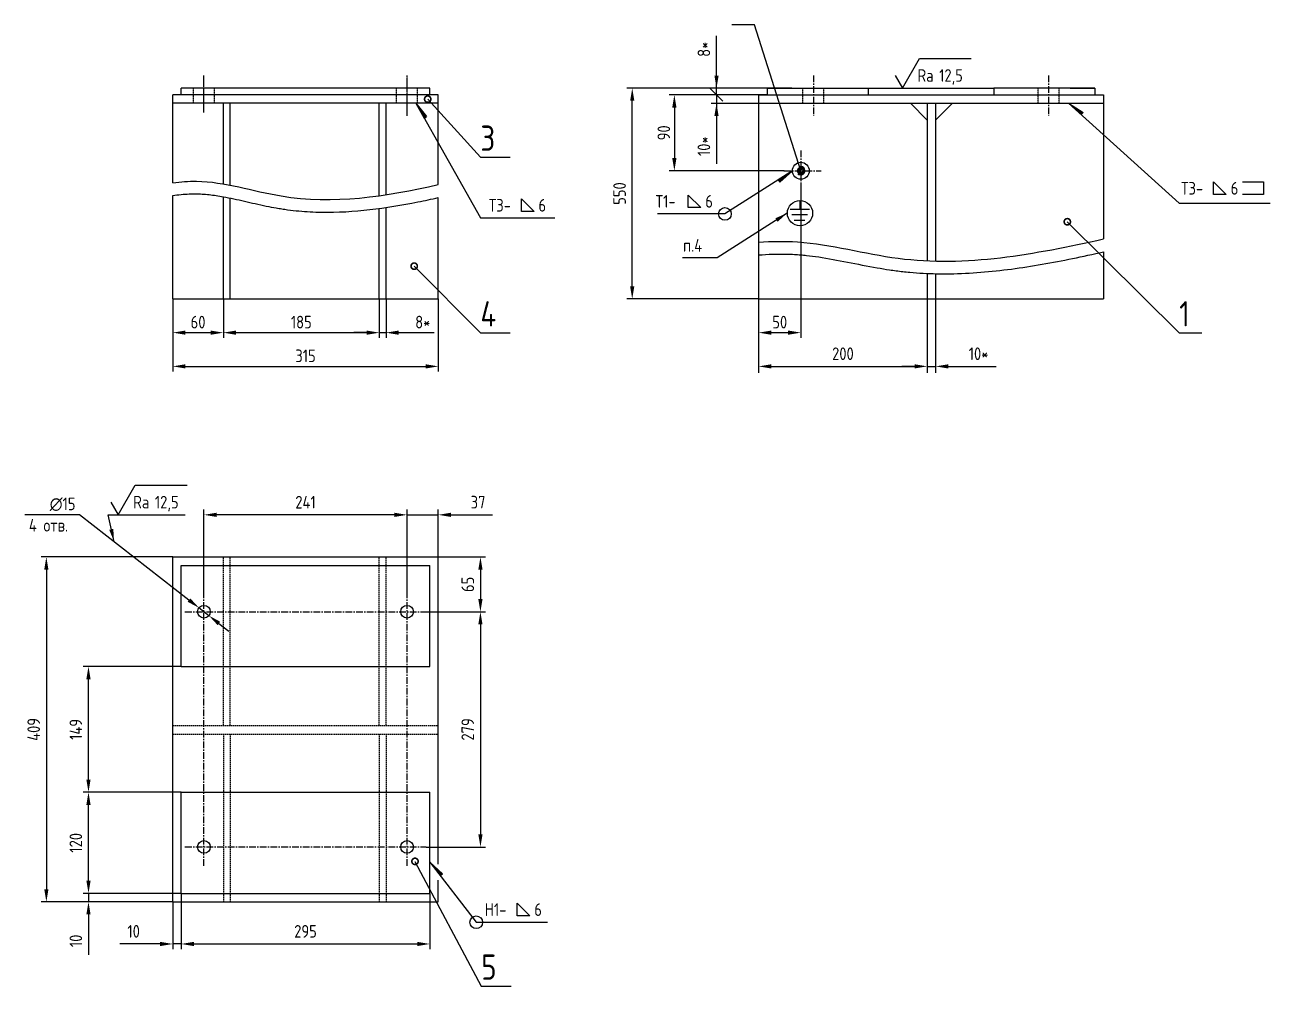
# Model space of a CAD drawing. Header units: millimetres. Extents: x -25976 to -4798, y -663 to 15440.
# Drawn here: x -25976 to -24498, y 9826 to 10966 of the extents above; entities that cross this region are included whole.
import ezdxf

# ---------------------------------------------------------------- set-up
doc = ezdxf.new("R2010")
doc.units = ezdxf.units.MM
doc.header["$LTSCALE"] = 0.25
doc.linetypes.add('CENTER', pattern=[50.8, 31.75, -6.35, 6.35, -6.35])
doc.linetypes.add('HIDDEN', pattern=[9.525, 6.35, -3.175])
for name, color, linetype in [('Bord', 1, 'Continuous'), ('Cen', 5, 'CENTER'), ('Con', 6, 'Continuous'), ('Cont', 6, 'Continuous'), ('Dim', 7, 'Continuous'), ('Hide', 2, 'HIDDEN'), ('Text', 3, 'Continuous')]:
    doc.layers.add(name, color=color, linetype=linetype)
doc.styles.add('Style1', font='romans.shx', dxfattribs={"width": 0.8})
doc.dimstyles.new('Dia_5', dxfattribs={"dimscale": 5, "dimtxt": 3, "dimasz": 3, "dimexe": 1.25, "dimexo": 0, "dimgap": 1, "dimtad": 1, "dimtoh": 1, "dimdec": 3, "dimtxsty": 'Style1', "dimcen": 2.5, "dimclrt": 3, "dimadec": 0, "dimazin": 0, "dimtfac": 1, "dimtdec": 3, "dimtmove": 0, "dimatfit": 2, "dimfxl": 1, "dimarcsym": 0})
doc.dimstyles.new('LIN 5', dxfattribs={"dimscale": 5, "dimtxt": 3, "dimasz": 3, "dimexe": 1.5, "dimexo": 0, "dimgap": 1.5, "dimtad": 1, "dimtoh": 1, "dimdec": 4, "dimrnd": 1, "dimdsep": 46, "dimtxsty": 'Style1', "dimcen": 0, "dimdle": 2, "dimclrd": 256, "dimclrt": 3, "dimadec": 0, "dimazin": 0, "dimtfac": 0.666667, "dimtdec": 4, "dimtmove": 0, "dimatfit": 2, "dimfxl": 1, "dimtvp": 0.833333, "dimtolj": 1, "dimtzin": 0, "dimarcsym": 0})
doc.dimstyles.new('Lin_5', dxfattribs={"dimscale": 5, "dimtxt": 3, "dimasz": 3, "dimexe": 1.25, "dimexo": 0, "dimgap": 1.5, "dimtad": 1, "dimdec": 1, "dimtxsty": 'Style1', "dimcen": 2.5, "dimclrt": 3, "dimadec": 0, "dimazin": 0, "dimtfac": 1, "dimtdec": 1, "dimtmove": 0, "dimatfit": 0, "dimfxl": 1, "dimarcsym": 0})
doc.dimstyles.new('Poz_5', dxfattribs={"dimscale": 5, "dimtxt": 6, "dimasz": 3, "dimexe": 1.25, "dimexo": 0, "dimgap": 1.5, "dimtad": 2, "dimtoh": 1, "dimtxsty": 'Style1', "dimblk": 'DOTSMALL', "dimcen": 2.5, "dimclrt": 6, "dimadec": 0, "dimazin": 0, "dimtfac": 1, "dimtmove": 0, "dimatfit": 3, "dimldrblk": 'DOTSMALL', "dimfxl": 1, "dimarcsym": 0})
doc.dimstyles.new('Svarka5', dxfattribs={"dimscale": 5, "dimtxt": 3, "dimasz": 4, "dimexe": 1.25, "dimexo": 0, "dimgap": 1.5, "dimtad": 1, "dimtoh": 1, "dimtxsty": 'Standard', "dimblk": 'Arrow', "dimcen": 2.5, "dimclrt": 3, "dimadec": 0, "dimazin": 0, "dimtfac": 1, "dimtmove": 0, "dimatfit": 3, "dimldrblk": 'Arrow', "dimfxl": 1, "dimarcsym": 0})
doc.dimstyles.new('Svarka_5', dxfattribs={"dimscale": 5, "dimtxt": 3, "dimasz": 4, "dimexe": 1.25, "dimexo": 0, "dimgap": 1, "dimtad": 1, "dimtoh": 1, "dimdec": 0, "dimtxsty": 'Style1', "dimblk": 'Arrow', "dimcen": 2.5, "dimclrt": 3, "dimadec": 0, "dimazin": 0, "dimtfac": 1, "dimtdec": 0, "dimtmove": 0, "dimatfit": 3, "dimldrblk": 'Arrow', "dimfxl": 1, "dimarcsym": 0})

# ---------------------------------------------------------------- blocks, each defined once
blk = doc.blocks.new('sherISO_01')
at = {"layer": 'Text'}
blk.add_line((4.04, 7), (16.36, 7), dxfattribs=at)
blk.add_lwpolyline([(-1.73, 3), (0, 0), (4.04, 7)], dxfattribs=at)
at = {"layer": 'Text', "style": 'Style1', "width": 0.8}
blk.add_text('Ra', height=3, dxfattribs=at).set_placement((3.58, 1.5))
blk.add_attdef('12,5', (8.73, 1.5), '', height=3, dxfattribs=at)
blk = doc.blocks.new('*D167')
at = {"layer": 'Dim', "color": 0, "linetype": 'ByBlock', "lineweight": -2, "transparency": 16777216}
for p, q in [((-25800.2, 10641.4), (-25800.2, 10595.2)), ((-25740.2, 10641.4), (-25740.2, 10595.2)), ((-25785.2, 10601.4), (-25755.2, 10601.4))]:
    blk.add_line(p, q, dxfattribs=at)
at = {"layer": 'Dim', "color": 0, "transparency": 16777216}
for points in [[(-25785.2, 10603.9), (-25785.2, 10598.9), (-25800.2, 10601.4)], [(-25755.2, 10603.9), (-25755.2, 10598.9), (-25740.2, 10601.4)]]:
    blk.add_solid(points, dxfattribs=at)
at = {"layer": 'Dim', "color": 3, "transparency": 16777216, "insert": (-25770.2, 10613.9), "char_height": 15, "attachment_point": 5, "style": 'Style1'}
blk.add_mtext('60', dxfattribs=at)
blk = doc.blocks.new('*D168')
at = {"layer": 'Dim', "color": 0, "linetype": 'ByBlock', "lineweight": -2, "transparency": 16777216}
for p, q in [((-25740.2, 10641.4), (-25740.2, 10595.2)), ((-25555.2, 10641.4), (-25555.2, 10595.2)), ((-25725.2, 10601.4), (-25570.2, 10601.4))]:
    blk.add_line(p, q, dxfattribs=at)
at = {"layer": 'Dim', "color": 0, "transparency": 16777216}
for points in [[(-25725.2, 10603.9), (-25725.2, 10598.9), (-25740.2, 10601.4)], [(-25570.2, 10603.9), (-25570.2, 10598.9), (-25555.2, 10601.4)]]:
    blk.add_solid(points, dxfattribs=at)
at = {"layer": 'Dim', "color": 3, "transparency": 16777216, "insert": (-25647.7, 10613.9), "char_height": 15, "attachment_point": 5, "style": 'Style1'}
blk.add_mtext('185', dxfattribs=at)
blk = doc.blocks.new('*D169')
at = {"layer": 'Dim', "color": 0, "linetype": 'ByBlock', "lineweight": -2, "transparency": 16777216}
for p, q in [((-25555.2, 10641.4), (-25555.2, 10595.2)), ((-25547.2, 10641.4), (-25547.2, 10595.2)), ((-25570.2, 10601.4), (-25585.2, 10601.4)), ((-25555.2, 10601.4), (-25547.2, 10601.4)), ((-25532.2, 10601.4), (-25490.1, 10601.4))]:
    blk.add_line(p, q, dxfattribs=at)
at = {"layer": 'Dim', "color": 0, "transparency": 16777216}
for points in [[(-25570.2, 10603.9), (-25570.2, 10598.9), (-25555.2, 10601.4)], [(-25532.2, 10603.9), (-25532.2, 10598.9), (-25547.2, 10601.4)]]:
    blk.add_solid(points, dxfattribs=at)
at = {"layer": 'Dim', "color": 3, "transparency": 16777216, "insert": (-25503.6, 10613.9), "char_height": 15, "attachment_point": 5, "style": 'Style1'}
blk.add_mtext('8*', dxfattribs=at)
blk = doc.blocks.new('*D170')
at = {"layer": 'Dim', "color": 0, "linetype": 'ByBlock', "lineweight": -2, "transparency": 16777216}
for p, q in [((-25800.2, 10641.4), (-25800.2, 10555.2)), ((-25485.2, 10641.4), (-25485.2, 10555.2)), ((-25785.2, 10561.4), (-25500.2, 10561.4))]:
    blk.add_line(p, q, dxfattribs=at)
at = {"layer": 'Dim', "color": 0, "transparency": 16777216}
for points in [[(-25785.2, 10563.9), (-25785.2, 10558.9), (-25800.2, 10561.4)], [(-25500.2, 10563.9), (-25500.2, 10558.9), (-25485.2, 10561.4)]]:
    blk.add_solid(points, dxfattribs=at)
at = {"layer": 'Dim', "color": 3, "transparency": 16777216, "insert": (-25642.7, 10573.9), "char_height": 15, "attachment_point": 5, "style": 'Style1'}
blk.add_mtext('315', dxfattribs=at)
blk = doc.blocks.new('_DotSmall')
at = {"color": 0, "linetype": 'ByBlock', "const_width": 0.5}
blk.add_lwpolyline([(-0.0625, 0, 1), (0.0625, 0, 1)], format="xyb", close=True, dxfattribs=at)
blk = doc.blocks.new('Arrow')
blk.add_hatch(color=256).paths.add_polyline_path([(0, 0), (-1, 0), (-1, -0.167)])
blk.add_line((-1, 0), (-1, -0.167))
at = {"color": 0, "linetype": 'ByBlock', "lineweight": -2}
for q in [(-1, 0), (-1, -0.167)]:
    blk.add_line((0, 0), q, dxfattribs=at)
blk = doc.blocks.new('svarka01')
at = {"layer": 'Text'}
for p, q in [((8.17, 5), (11.17, 2)), ((8.17, 2), (8.17, 5)), ((15.02, 5), (20.02, 5)), ((20.02, 5), (20.02, 2)), ((11.17, 2), (8.17, 2)), ((20.02, 2), (15.02, 2))]:
    blk.add_line(p, q, dxfattribs=at)
at = {"layer": 'Text', "style": 'Style1', "width": 0.8}
for tag, p in [('Т1-', (0.44, 2)), ('6', (12.22, 2))]:
    blk.add_attdef(tag, p, '', height=3, dxfattribs=at)
blk = doc.blocks.new('svarka02')
at = {"layer": 'Text'}
for p, q in [((9.73, 1.5), (9.73, 4.5)), ((9.73, 4.5), (12.73, 1.5)), ((12.73, 1.5), (9.73, 1.5))]:
    blk.add_line(p, q, dxfattribs=at)
at = {"layer": 'Text', "style": 'Style1', "width": 0.8}
for tag, p in [('Т1-', (2, 1.5)), ('6', (13.78, 1.5))]:
    blk.add_attdef(tag, p, '', height=3, dxfattribs=at)
blk = doc.blocks.new('*D171')
at = {"layer": 'Dim', "color": 0, "lineweight": -2, "transparency": 16777216}
for p, q in [((-25105.1, 10641.4), (-25105.1, 10553.9)), ((-24905.1, 10641.4), (-24905.1, 10553.9))]:
    blk.add_line(p, q, dxfattribs=at)
at = {"layer": 'Dim', "lineweight": -2, "transparency": 16777216}
blk.add_line((-25090.1, 10561.4), (-24920.1, 10561.4), dxfattribs=at)
at = {"layer": 'Dim', "transparency": 16777216}
for points in [[(-25090.1, 10563.9), (-25090.1, 10558.9), (-25105.1, 10561.4)], [(-24920.1, 10563.9), (-24920.1, 10558.9), (-24905.1, 10561.4)]]:
    blk.add_solid(points, dxfattribs=at)
at = {"layer": 'Dim', "color": 3, "transparency": 16777216, "insert": (-25005.1, 10576.4), "char_height": 15, "attachment_point": 5, "style": 'Style1'}
blk.add_mtext('\\A1;200', dxfattribs=at)
blk = doc.blocks.new('*D172')
at = {"layer": 'Dim', "color": 0, "lineweight": -2, "transparency": 16777216}
for p, q in [((-24905.1, 10641.4), (-24905.1, 10553.9)), ((-24895.1, 10641.4), (-24895.1, 10553.9))]:
    blk.add_line(p, q, dxfattribs=at)
at = {"layer": 'Dim', "lineweight": -2, "transparency": 16777216}
for p, q in [((-24920.1, 10561.4), (-24935.1, 10561.4)), ((-24905.1, 10561.4), (-24895.1, 10561.4)), ((-24880.1, 10561.4), (-24823.3, 10561.4))]:
    blk.add_line(p, q, dxfattribs=at)
at = {"layer": 'Dim', "transparency": 16777216}
for points in [[(-24920.1, 10563.9), (-24920.1, 10558.9), (-24905.1, 10561.4)], [(-24880.1, 10563.9), (-24880.1, 10558.9), (-24895.1, 10561.4)]]:
    blk.add_solid(points, dxfattribs=at)
at = {"layer": 'Dim', "color": 3, "transparency": 16777216, "insert": (-24844.2, 10576.4), "char_height": 15, "attachment_point": 5, "style": 'Style1'}
blk.add_mtext('\\A1;10*', dxfattribs=at)
blk = doc.blocks.new('_Oblique')
at = {"color": 0, "linetype": 'ByBlock', "lineweight": -2}
blk.add_line((-0.5, -0.5), (0.5, 0.5), dxfattribs=at)
blk = doc.blocks.new('*D173')
at = {"layer": 'Dim', "color": 0, "lineweight": -2, "transparency": 16777216}
for p, q in [((-25155.1, 10883.4), (-25155.1, 10913.4)), ((-25105.1, 10883.4), (-25161.4, 10883.4)), ((-25105.1, 10873.4), (-25161.4, 10873.4)), ((-25155.1, 10883.4), (-25155.1, 10873.4)), ((-25155.1, 10858.4), (-25155.1, 10801.6))]:
    blk.add_line(p, q, dxfattribs=at)
at = {"layer": 'Dim', "color": 0, "transparency": 16777216}
blk.add_solid([(-25157.6, 10858.4), (-25152.6, 10858.4), (-25155.1, 10873.4)], dxfattribs=at)
at = {"layer": 'Dim', "color": 0, "lineweight": -2, "transparency": 16777216, "xscale": 15, "yscale": 15, "zscale": 15, "rotation": 270}
blk.add_blockref('_Oblique', (-25155.1, 10883.4), dxfattribs=at)
at = {"layer": 'Dim', "color": 3, "transparency": 16777216, "insert": (-25170.1, 10822.5), "char_height": 15, "attachment_point": 5, "rotation": 90, "style": 'Style1'}
blk.add_mtext('10*', dxfattribs=at)
blk = doc.blocks.new('*D174')
at = {"layer": 'Dim', "color": 0, "lineweight": -2, "transparency": 16777216}
for p, q in [((-25155.1, 10906.4), (-25155.1, 10953.6)), ((-25095.1, 10891.4), (-25161.4, 10891.4)), ((-25155.1, 10883.4), (-25155.1, 10891.4)), ((-25105.1, 10883.4), (-25161.4, 10883.4)), ((-25155.1, 10883.4), (-25155.1, 10868.4))]:
    blk.add_line(p, q, dxfattribs=at)
at = {"layer": 'Dim', "color": 0, "transparency": 16777216}
blk.add_solid([(-25157.6, 10906.4), (-25152.6, 10906.4), (-25155.1, 10891.4)], dxfattribs=at)
at = {"layer": 'Dim', "color": 0, "lineweight": -2, "transparency": 16777216, "xscale": 15, "yscale": 15, "zscale": 15, "rotation": 90}
blk.add_blockref('_Oblique', (-25155.1, 10883.4), dxfattribs=at)
at = {"layer": 'Dim', "color": 3, "transparency": 16777216, "insert": (-25170.1, 10937.5), "char_height": 15, "attachment_point": 5, "rotation": 90, "style": 'Style1'}
blk.add_mtext('8*', dxfattribs=at)
blk = doc.blocks.new('*D175')
at = {"layer": 'Dim', "color": 0, "lineweight": -2, "transparency": 16777216}
for p, q in [((-25095.1, 10891.4), (-25261.4, 10891.4)), ((-25255.1, 10656.4), (-25255.1, 10876.4)), ((-25105.1, 10641.4), (-25261.4, 10641.4))]:
    blk.add_line(p, q, dxfattribs=at)
at = {"layer": 'Dim', "color": 0, "transparency": 16777216}
for points in [[(-25257.6, 10876.4), (-25252.6, 10876.4), (-25255.1, 10891.4)], [(-25257.6, 10656.4), (-25252.6, 10656.4), (-25255.1, 10641.4)]]:
    blk.add_solid(points, dxfattribs=at)
at = {"layer": 'Dim', "color": 3, "transparency": 16777216, "insert": (-25270.1, 10766.4), "char_height": 15, "attachment_point": 5, "rotation": 90, "style": 'Style1'}
blk.add_mtext('550', dxfattribs=at)
blk = doc.blocks.new('*D176')
at = {"layer": 'Dim', "color": 0, "linetype": 'ByBlock', "lineweight": -2, "transparency": 16777216}
for p, q in [((-25105.1, 10883.4), (-25211.4, 10883.4)), ((-25205.1, 10868.4), (-25205.1, 10808.4)), ((-25075, 10793.4), (-25211.4, 10793.4))]:
    blk.add_line(p, q, dxfattribs=at)
at = {"layer": 'Dim', "color": 0, "transparency": 16777216}
for points in [[(-25207.6, 10868.4), (-25202.6, 10868.4), (-25205.1, 10883.4)], [(-25207.6, 10808.4), (-25202.6, 10808.4), (-25205.1, 10793.4)]]:
    blk.add_solid(points, dxfattribs=at)
at = {"layer": 'Dim', "color": 3, "transparency": 16777216, "insert": (-25217.6, 10838.4), "char_height": 15, "attachment_point": 5, "rotation": 90, "style": 'Style1'}
blk.add_mtext('90', dxfattribs=at)
blk = doc.blocks.new('*D177')
at = {"layer": 'Dim', "color": 0, "linetype": 'ByBlock', "lineweight": -2, "transparency": 16777216}
for p, q in [((-25055.1, 10774.4), (-25055.1, 10595.2)), ((-25105.1, 10708.6), (-25105.1, 10595.2)), ((-25090.1, 10601.4), (-25070.1, 10601.4))]:
    blk.add_line(p, q, dxfattribs=at)
at = {"layer": 'Dim', "color": 0, "transparency": 16777216}
for points in [[(-25090.1, 10603.9), (-25090.1, 10598.9), (-25105.1, 10601.4)], [(-25070.1, 10603.9), (-25070.1, 10598.9), (-25055.1, 10601.4)]]:
    blk.add_solid(points, dxfattribs=at)
at = {"layer": 'Dim', "color": 3, "transparency": 16777216, "insert": (-25080.1, 10613.9), "char_height": 15, "attachment_point": 5, "style": 'Style1'}
blk.add_mtext('50', dxfattribs=at)
blk = doc.blocks.new('svarka04')
at = {"layer": 'Text'}
blk.add_circle((0, 0), 1.5, dxfattribs=at)
blk = doc.blocks.new('*D178')
at = {"layer": 'Dim', "color": 0, "lineweight": -2, "transparency": 16777216}
for p, q in [((-25900.2, 9951.3), (-25900.2, 9966.3)), ((-25790.2, 9936.3), (-25906.5, 9936.3)), ((-25900.2, 9936.3), (-25900.2, 9926.3)), ((-25800.2, 9926.3), (-25906.5, 9926.3)), ((-25900.2, 9911.3), (-25900.2, 9863.6))]:
    blk.add_line(p, q, dxfattribs=at)
at = {"layer": 'Dim', "color": 0, "transparency": 16777216}
for points in [[(-25902.7, 9951.3), (-25897.7, 9951.3), (-25900.2, 9936.3)], [(-25902.7, 9911.3), (-25897.7, 9911.3), (-25900.2, 9926.3)]]:
    blk.add_solid(points, dxfattribs=at)
at = {"layer": 'Dim', "color": 3, "transparency": 16777216, "insert": (-25915.2, 9880), "char_height": 15, "attachment_point": 5, "rotation": 90, "style": 'Style1'}
blk.add_mtext('10', dxfattribs=at)
blk = doc.blocks.new('*D179')
at = {"layer": 'Dim', "color": 0, "lineweight": -2, "transparency": 16777216}
for p, q in [((-25790.2, 10056.3), (-25906.5, 10056.3)), ((-25900.2, 9951.3), (-25900.2, 10041.3)), ((-25790.2, 9936.3), (-25906.5, 9936.3))]:
    blk.add_line(p, q, dxfattribs=at)
at = {"layer": 'Dim', "color": 0, "transparency": 16777216}
for points in [[(-25902.7, 10041.3), (-25897.7, 10041.3), (-25900.2, 10056.3)], [(-25902.7, 9951.3), (-25897.7, 9951.3), (-25900.2, 9936.3)]]:
    blk.add_solid(points, dxfattribs=at)
at = {"layer": 'Dim', "color": 3, "transparency": 16777216, "insert": (-25915.2, 9996.3), "char_height": 15, "attachment_point": 5, "rotation": 90, "style": 'Style1'}
blk.add_mtext('120', dxfattribs=at)
blk = doc.blocks.new('*D180')
at = {"layer": 'Dim', "color": 0, "lineweight": -2, "transparency": 16777216}
for p, q in [((-25790.2, 10205.3), (-25906.5, 10205.3)), ((-25900.2, 10071.3), (-25900.2, 10190.3)), ((-25790.2, 10056.3), (-25906.5, 10056.3))]:
    blk.add_line(p, q, dxfattribs=at)
at = {"layer": 'Dim', "color": 0, "transparency": 16777216}
for points in [[(-25902.7, 10190.3), (-25897.7, 10190.3), (-25900.2, 10205.3)], [(-25902.7, 10071.3), (-25897.7, 10071.3), (-25900.2, 10056.3)]]:
    blk.add_solid(points, dxfattribs=at)
at = {"layer": 'Dim', "color": 3, "transparency": 16777216, "insert": (-25915.2, 10130.8), "char_height": 15, "attachment_point": 5, "rotation": 90, "style": 'Style1'}
blk.add_mtext('149', dxfattribs=at)
blk = doc.blocks.new('*D181')
at = {"layer": 'Dim', "color": 0, "lineweight": -2, "transparency": 16777216}
for p, q in [((-25800.2, 10335.3), (-25956.5, 10335.3)), ((-25950.2, 10320.3), (-25950.2, 9941.3)), ((-25800.2, 9926.3), (-25956.5, 9926.3))]:
    blk.add_line(p, q, dxfattribs=at)
at = {"layer": 'Dim', "color": 0, "transparency": 16777216}
for points in [[(-25952.7, 10320.3), (-25947.7, 10320.3), (-25950.2, 10335.3)], [(-25952.7, 9941.3), (-25947.7, 9941.3), (-25950.2, 9926.3)]]:
    blk.add_solid(points, dxfattribs=at)
at = {"layer": 'Dim', "color": 3, "transparency": 16777216, "insert": (-25965.2, 10130.8), "char_height": 15, "attachment_point": 5, "rotation": 90, "style": 'Style1'}
blk.add_mtext('409', dxfattribs=at)
blk = doc.blocks.new('*D182')
at = {"layer": 'Dim', "color": 0, "lineweight": -2, "transparency": 16777216}
for p, q in [((-25790.2, 9936.3), (-25790.2, 9870.1)), ((-25800.2, 9926.3), (-25800.2, 9870.1)), ((-25815.2, 9876.3), (-25862.9, 9876.3)), ((-25790.2, 9876.3), (-25800.2, 9876.3)), ((-25775.2, 9876.3), (-25760.2, 9876.3))]:
    blk.add_line(p, q, dxfattribs=at)
at = {"layer": 'Dim', "color": 0, "transparency": 16777216}
for points in [[(-25815.2, 9878.8), (-25815.2, 9873.8), (-25800.2, 9876.3)], [(-25775.2, 9878.8), (-25775.2, 9873.8), (-25790.2, 9876.3)]]:
    blk.add_solid(points, dxfattribs=at)
at = {"layer": 'Dim', "color": 3, "transparency": 16777216, "insert": (-25846.6, 9891.3), "char_height": 15, "attachment_point": 5, "style": 'Style1'}
blk.add_mtext('10', dxfattribs=at)
blk = doc.blocks.new('*D183')
at = {"layer": 'Dim', "color": 0, "lineweight": -2, "transparency": 16777216}
for p, q in [((-25790.2, 9936.3), (-25790.2, 9870.1)), ((-25495.2, 9936.3), (-25495.2, 9870.1)), ((-25775.2, 9876.3), (-25510.2, 9876.3))]:
    blk.add_line(p, q, dxfattribs=at)
at = {"layer": 'Dim', "color": 0, "transparency": 16777216}
for points in [[(-25775.2, 9878.8), (-25775.2, 9873.8), (-25790.2, 9876.3)], [(-25510.2, 9878.8), (-25510.2, 9873.8), (-25495.2, 9876.3)]]:
    blk.add_solid(points, dxfattribs=at)
at = {"layer": 'Dim', "color": 3, "transparency": 16777216, "insert": (-25642.7, 9891.3), "char_height": 15, "attachment_point": 5, "style": 'Style1'}
blk.add_mtext('295', dxfattribs=at)
blk = doc.blocks.new('*D184')
at = {"layer": 'Dim', "color": 0, "lineweight": -2, "transparency": 16777216}
for p, q in [((-25522.2, 10292.8), (-25522.2, 10391.6)), ((-25485.2, 10335.3), (-25485.2, 10391.6)), ((-25537.2, 10385.3), (-25552.2, 10385.3)), ((-25522.2, 10385.3), (-25485.2, 10385.3)), ((-25470.2, 10385.3), (-25420.8, 10385.3))]:
    blk.add_line(p, q, dxfattribs=at)
at = {"layer": 'Dim', "color": 0, "transparency": 16777216}
for points in [[(-25537.2, 10387.8), (-25537.2, 10382.8), (-25522.2, 10385.3)], [(-25470.2, 10387.8), (-25470.2, 10382.8), (-25485.2, 10385.3)]]:
    blk.add_solid(points, dxfattribs=at)
at = {"layer": 'Dim', "color": 3, "transparency": 16777216, "insert": (-25438, 10400.3), "char_height": 15, "attachment_point": 5, "style": 'Style1'}
blk.add_mtext('37', dxfattribs=at)
blk = doc.blocks.new('*D185')
at = {"layer": 'Dim', "color": 0, "lineweight": -2, "transparency": 16777216}
for p, q in [((-25763.2, 10292.8), (-25763.2, 10391.6)), ((-25522.2, 10292.8), (-25522.2, 10391.6)), ((-25537.2, 10385.3), (-25748.2, 10385.3))]:
    blk.add_line(p, q, dxfattribs=at)
at = {"layer": 'Dim', "color": 0, "transparency": 16777216}
for points in [[(-25748.2, 10387.8), (-25748.2, 10382.8), (-25763.2, 10385.3)], [(-25537.2, 10387.8), (-25537.2, 10382.8), (-25522.2, 10385.3)]]:
    blk.add_solid(points, dxfattribs=at)
at = {"layer": 'Dim', "color": 3, "transparency": 16777216, "insert": (-25642.7, 10400.3), "char_height": 15, "attachment_point": 5, "style": 'Style1'}
blk.add_mtext('241', dxfattribs=at)
blk = doc.blocks.new('*D186')
at = {"layer": 'Dim', "color": 0, "lineweight": -2, "transparency": 16777216}
for p, q in [((-25485.2, 10335.3), (-25429, 10335.3)), ((-25435.2, 10320.3), (-25435.2, 10285.3)), ((-25499.7, 10270.3), (-25429, 10270.3))]:
    blk.add_line(p, q, dxfattribs=at)
at = {"layer": 'Dim', "color": 0, "transparency": 16777216}
for points in [[(-25437.7, 10320.3), (-25432.7, 10320.3), (-25435.2, 10335.3)], [(-25437.7, 10285.3), (-25432.7, 10285.3), (-25435.2, 10270.3)]]:
    blk.add_solid(points, dxfattribs=at)
at = {"layer": 'Dim', "color": 3, "transparency": 16777216, "insert": (-25450.2, 10302.8), "char_height": 15, "attachment_point": 5, "rotation": 90, "style": 'Style1'}
blk.add_mtext('65', dxfattribs=at)
blk = doc.blocks.new('*D187')
at = {"layer": 'Dim', "color": 0, "lineweight": -2, "transparency": 16777216}
for p, q in [((-25495.2, 10270.3), (-25429, 10270.3)), ((-25435.2, 10255.3), (-25435.2, 10006.3)), ((-25499.7, 9991.3), (-25429, 9991.3))]:
    blk.add_line(p, q, dxfattribs=at)
at = {"layer": 'Dim', "color": 0, "transparency": 16777216}
for points in [[(-25437.7, 10255.3), (-25432.7, 10255.3), (-25435.2, 10270.3)], [(-25437.7, 10006.3), (-25432.7, 10006.3), (-25435.2, 9991.3)]]:
    blk.add_solid(points, dxfattribs=at)
at = {"layer": 'Dim', "color": 3, "transparency": 16777216, "insert": (-25450.2, 10130.8), "char_height": 15, "attachment_point": 5, "rotation": 90, "style": 'Style1'}
blk.add_mtext('279', dxfattribs=at)
blk = doc.blocks.new('*D188')
at = {"layer": 'Dim', "color": 0, "lineweight": -2, "transparency": 16777216}
for p, q in [((-25910.7, 10385.3), (-25946, 10385.3)), ((-25781, 10284.2), (-25910.7, 10385.3)), ((-25757.3, 10265.7), (-25769.1, 10275)), ((-25745.5, 10256.5), (-25733.6, 10247.3))]:
    blk.add_line(p, q, dxfattribs=at)
at = {"layer": 'Dim', "color": 0, "transparency": 16777216}
for points in [[(-25779.4, 10286.2), (-25782.5, 10282.2), (-25769.1, 10275)], [(-25743.9, 10258.5), (-25747, 10254.5), (-25757.3, 10265.7)]]:
    blk.add_solid(points, dxfattribs=at)
at = {"layer": 'Dim', "color": 3, "transparency": 16777216, "insert": (-25930.9, 10397.8), "char_height": 15, "attachment_point": 5, "style": 'Style1'}
blk.add_mtext('∅15', dxfattribs=at)

msp = doc.modelspace()

# ---------------------------------------------------------------- linework, layer by layer
at = {"layer": 'Bord'}
for p, q in [((-25065.62983, 10891.41976), (-24975.62983, 10891.41976)), ((-24975.12983, 10891.41976), (-24825.62983, 10891.41976)), ((-24735.62983, 10891.41976), (-24825.62983, 10891.41976))]:
    msp.add_line(p, q, dxfattribs=at)
msp.add_circle((-25056.06434, 10743.08905), 14.96558, dxfattribs=at)
msp.add_arc((-25055.12983, 10793.41976), 5, 224.03155505, 106.01684686, dxfattribs=at)
for points, knots in [([(-25800.2076, 10779.14412), (-25790.79701, 10780.48846), (-25748.09355, 10783.76852), (-25643.59215, 10748.09208), (-25547.58049, 10762.81009), (-25485.2076, 10776.97671)], [71.6862756577, 71.6862756577, 71.6862756577, 71.6862756577, 100.4629223875, 202.202332998, 390.0409777206, 390.0409777206, 390.0409777206, 390.0409777206]), ([(-25800.2076, 10763.98062), (-25793.64569, 10764.98657), (-25787.16252, 10765.66706), (-25778.33476, 10766.04821), (-25775.92457, 10766.09519), (-25772.17164, 10766.07241), (-25770.82209, 10766.0444), (-25768.10645, 10765.94963), (-25766.74316, 10765.88305), (-25762.63662, 10765.62899), (-25759.87667, 10765.38715), (-25751.52989, 10764.47156), (-25745.87602, 10763.6071), (-25731.99461, 10761.09547), (-25723.68281, 10759.27114), (-25706.74543, 10755.43812), (-25698.12013, 10753.42966), (-25685.40006, 10750.80227), (-25681.43453, 10750.02901), (-25675.20705, 10748.92858), (-25672.96595, 10748.55586), (-25668.4905, 10747.86182), (-25666.25324, 10747.53933), (-25659.54319, 10746.64341), (-25655.07215, 10746.14154), (-25641.6684, 10744.90561), (-25632.7452, 10744.44124), (-25604.57042, 10743.96836), (-25585.38432, 10745.11796), (-25547.21071, 10749.46609), (-25528.22147, 10752.66434), (-25501.27077, 10758.07299), (-25493.23053, 10759.79802), (-25485.2076, 10761.59884)], [69.3690974778, 69.3690974778, 69.3690974778, 69.3690974778, 90.8470172503, 90.8470172503, 98.9625563695, 98.9625563695, 103.5354549611, 103.5354549611, 108.1083535527, 108.1083535527, 117.2541507358, 117.2541507358, 135.545745102, 135.545745102, 161.5026846715, 161.5026846715, 187.4596242409, 187.4596242409, 199.0770074601, 199.0770074601, 205.5483361332, 205.5483361332, 212.0196648063, 212.0196648063, 224.9623221526, 224.9623221526, 250.8476368451, 250.8476368451, 306.8526989351, 306.8526989351, 362.8577610252, 362.8577610252, 386.7429383803, 386.7429383803, 386.7429383803, 386.7429383803]), ([(-25105.12983, 10708.64811), (-25089.74288, 10709.77426), (-25034.35699, 10710.82242), (-24899.23031, 10671.49927), (-24777.63992, 10694.45209), (-24696.12983, 10712.4874)], [82.1870175771, 82.1870175771, 82.1870175771, 82.1870175771, 128.5661106483, 249.4402948292, 494.5601524169, 494.5601524169, 494.5601524169, 494.5601524169]), ([(-25105.12983, 10693.60651), (-25094.0692, 10694.44511), (-25083.11327, 10694.8357), (-25068.98332, 10694.54), (-25065.71012, 10694.4148), (-25060.08379, 10694.09367), (-25057.72613, 10693.92609), (-25052.98994, 10693.52712), (-25050.61524, 10693.29633), (-25043.47104, 10692.51961), (-25038.6814, 10691.88922), (-25022.59346, 10689.49547), (-25011.17445, 10687.34376), (-24988.03435, 10682.81266), (-24976.31363, 10680.43346), (-24959.58577, 10677.47419), (-24954.71792, 10676.66406), (-24947.17965, 10675.53077), (-24944.53013, 10675.15522), (-24936.55515, 10674.10649), (-24931.23838, 10673.51625), (-24920.61054, 10672.54126), (-24915.29875, 10672.1564), (-24899.37175, 10671.29019), (-24888.76502, 10671.09719), (-24853.74068, 10671.55767), (-24829.38943, 10673.64527), (-24780.88343, 10680.09415), (-24756.72684, 10684.45555), (-24720.46468, 10691.82891), (-24708.28348, 10694.44765), (-24696.12983, 10697.12583)], [81.0475237962, 81.0475237962, 81.0475237962, 81.0475237962, 115.5717396772, 115.5717396772, 126.0212927224, 126.0212927224, 133.5867723846, 133.5867723846, 141.1522520469, 141.1522520469, 156.2832113713, 156.2832113713, 191.689429606, 191.689429606, 227.0956478407, 227.0956478407, 241.5107245903, 241.5107245903, 249.2842589339, 249.2842589339, 264.8313276211, 264.8313276211, 280.3783963083, 280.3783963083, 311.4725336826, 311.4725336826, 383.1987785342, 383.1987785342, 454.9250233858, 454.9250233858, 491.3242686926, 491.3242686926, 491.3242686926, 491.3242686926])]:
    msp.add_open_spline(points, degree=3, knots=knots, dxfattribs=at)
at = {"layer": 'Cen', "lineweight": -3, "ltscale": 0.2}
for p, q in [((-25763.2076, 10862.57467), (-25763.2076, 10906.41976)), ((-25522.2076, 10858.41976), (-25522.2076, 10906.41976))]:
    msp.add_line(p, q, dxfattribs=at)
at = {"layer": 'Cen'}
for p, q in [((-25040.12983, 10906.41976), (-25040.12983, 10858.41976)), ((-24761.12983, 10906.41976), (-24761.12983, 10858.41976)), ((-25763.2076, 10873.41976), (-25763.2076, 10891.41976)), ((-25055.12983, 10817.4399), (-25055.12983, 10774.37455)), ((-25075.04152, 10793.41976), (-25031.09586, 10793.41976)), ((-25763.2076, 9968.84604), (-25763.2076, 10292.84604)), ((-25522.2076, 9968.84604), (-25522.2076, 10292.84604)), ((-25785.7076, 10270.34604), (-25499.7076, 10270.34604)), ((-25785.7076, 9991.34604), (-25499.7076, 9991.34604))]:
    msp.add_line(p, q, dxfattribs=at)
at = {"layer": 'Con'}
for p, q in [((-25095.12983, 10891.41976), (-24975.12983, 10891.41976)), ((-25085.12983, 10891.41976), (-25095.12983, 10891.41976)), ((-25095.12983, 10891.41976), (-25095.12983, 10883.41976)), ((-24985.12983, 10891.41976), (-24975.12983, 10891.41976)), ((-24975.12983, 10891.41976), (-24975.12983, 10883.41976)), ((-24706.12983, 10891.41976), (-24826.12983, 10891.41976)), ((-24816.12983, 10891.41976), (-24826.12983, 10891.41976)), ((-24826.12983, 10891.41976), (-24826.12983, 10883.41976)), ((-24716.12983, 10891.41976), (-24706.12983, 10891.41976)), ((-24706.12983, 10891.41976), (-24706.12983, 10883.41976)), ((-25105.12983, 10883.41976), (-24696.12983, 10883.41976)), ((-25095.62983, 10883.41976), (-25105.12983, 10883.41976)), ((-25105.12983, 10883.41976), (-25105.12983, 10708.64811)), ((-25105.12983, 10873.41976), (-24696.12983, 10873.41976)), ((-24925.12983, 10873.41976), (-24905.12983, 10853.41976)), ((-24905.12983, 10873.41976), (-24905.12983, 10686.64463)), ((-24895.12983, 10853.41976), (-24875.12983, 10873.41976)), ((-24895.12983, 10873.41976), (-24895.12983, 10686.30867)), ((-24705.62983, 10883.41976), (-24696.12983, 10883.41976)), ((-24696.12983, 10883.41976), (-24696.12983, 10712.4874)), ((-24696.12983, 10697.12583), (-24696.12983, 10641.41976)), ((-25105.12983, 10693.60651), (-25105.12983, 10641.41976)), ((-24905.12983, 10671.62998), (-24905.12983, 10641.41976)), ((-24895.12983, 10671.30503), (-24895.12983, 10641.41976)), ((-25105.12983, 10641.41976), (-24696.12983, 10641.41976)), ((-25800.2076, 9926.34604), (-25800.2076, 10335.34604)), ((-25800.2076, 10335.34604), (-25485.2076, 10335.34604)), ((-25485.2076, 9970.91459), (-25485.2076, 10335.34604)), ((-25790.2076, 10325.34604), (-25495.2076, 10325.34604)), ((-25790.2076, 10205.34604), (-25790.2076, 10325.34604)), ((-25495.2076, 10205.34604), (-25495.2076, 10325.34604)), ((-25790.2076, 10205.34604), (-25495.2076, 10205.34604)), ((-25790.2076, 10056.34604), (-25495.2076, 10056.34604)), ((-25790.2076, 9936.34604), (-25790.2076, 10056.34604)), ((-25495.2076, 9936.34604), (-25495.2076, 10056.34604)), ((-25485.2076, 9926.34604), (-25485.2076, 9951.99444)), ((-25790.2076, 9936.34604), (-25495.2076, 9936.34604)), ((-25800.2076, 9926.34604), (-25485.2076, 9926.34604))]:
    msp.add_line(p, q, dxfattribs=at)
for centre in [(-25763.2076, 10270.34604), (-25522.2076, 10270.34604), (-25763.2076, 9991.34604), (-25522.2076, 9991.34604)]:
    msp.add_circle(centre, 7.5, dxfattribs=at)
at = {"layer": 'Cont'}
for p, q in [((-25790.2076, 10883.41976), (-25790.2076, 10891.41976)), ((-25495.2076, 10891.41976), (-25790.2076, 10891.41976)), ((-25495.2076, 10883.41976), (-25495.2076, 10891.41976)), ((-25485.2076, 10883.41976), (-25800.2076, 10883.41976)), ((-25800.2076, 10779.14412), (-25800.2076, 10883.41976)), ((-25485.2076, 10873.41976), (-25800.2076, 10873.41976)), ((-25740.2076, 10777.81323), (-25740.2076, 10873.41976)), ((-25732.2076, 10776.33774), (-25732.2076, 10873.41976)), ((-25555.2076, 10763.80682), (-25555.2076, 10873.41976)), ((-25547.2076, 10764.96385), (-25547.2076, 10873.41976)), ((-25485.2076, 10776.97671), (-25485.2076, 10883.41976)), ((-25800.2076, 10641.41976), (-25800.2076, 10763.98062)), ((-25740.2076, 10641.41976), (-25740.2076, 10762.58148)), ((-25732.2076, 10641.41976), (-25732.2076, 10761.04265)), ((-25485.2076, 10641.41976), (-25485.2076, 10761.59884)), ((-25056.06434, 10756.91069), (-25056.06434, 10747.91033)), ((-25555.2076, 10641.41976), (-25555.2076, 10748.6688)), ((-25547.2076, 10641.41976), (-25547.2076, 10749.79678)), ((-25067.599, 10747.91033), (-25044.65158, 10747.91033)), ((-25065.55571, 10741.67844), (-25047.16636, 10741.67844)), ((-25063.04092, 10734.92602), (-25050.30982, 10734.92602)), ((-25800.2076, 10641.41976), (-25485.2076, 10641.41976)), ((-25800.2076, 10641.41976), (-25485.2076, 10641.41976))]:
    msp.add_line(p, q, dxfattribs=at)
for radius in [10, 2.36185]:
    msp.add_circle((-25055.12983, 10793.41976), radius, dxfattribs=at)
at = {"layer": 'Dim'}
for p, q in [((-25065.62983, 10891.41976), (-25085.62983, 10891.41976)), ((-24735.62983, 10891.41976), (-24715.62983, 10891.41976)), ((-25946.01979, 10385.34604), (-25975.63003, 10385.34604))]:
    msp.add_line(p, q, dxfattribs=at)
at = {"layer": 'Hide', "lineweight": -3, "ltscale": 0.2}
for p, q in [((-25775.7076, 10873.41976), (-25775.7076, 10891.41976)), ((-25750.7076, 10873.41976), (-25750.7076, 10891.41976)), ((-25534.7076, 10873.41976), (-25534.7076, 10891.41976)), ((-25509.7076, 10873.41976), (-25509.7076, 10891.41976)), ((-25052.62983, 10873.41976), (-25052.62983, 10891.41976)), ((-25027.62983, 10873.41976), (-25027.62983, 10891.41976)), ((-24773.62983, 10873.41976), (-24773.62983, 10891.41976)), ((-24748.62983, 10873.41976), (-24748.62983, 10891.41976))]:
    msp.add_line(p, q, dxfattribs=at)
at = {"layer": 'Hide'}
for p, q in [((-25740.2076, 10135.34604), (-25740.2076, 10335.34604)), ((-25732.2076, 10135.34604), (-25732.2076, 10335.34604)), ((-25555.2076, 10135.34604), (-25555.2076, 10335.34604)), ((-25547.2076, 10135.34604), (-25547.2076, 10335.34604)), ((-25800.2076, 10135.34604), (-25485.2076, 10135.34604)), ((-25800.2076, 10125.34604), (-25485.2076, 10125.34604)), ((-25740.2076, 10125.34604), (-25740.2076, 9926.34604)), ((-25732.2076, 10125.34604), (-25732.2076, 9926.34604)), ((-25555.2076, 10125.34604), (-25555.2076, 9926.34604)), ((-25547.2076, 10125.34604), (-25547.2076, 9926.34604))]:
    msp.add_line(p, q, dxfattribs=at)

# ---------------------------------------------------------------- block references
at = {"layer": 'Dim', "xscale": 5, "yscale": 5}
for name, p, zscale, values in [('sherISO_01', (-24934.61992, 10891.41976), 5, {'12,5': '12,5'}), ('svarka01', (-24606.12983, 10755.10973), 10, {'Т1-': 'Т3-', '6': '6'}), ('svarka02', (-25435.2076, 10737.45248), 5, {'6': '6', 'Т1-': 'Т3-'}), ('svarka02', (-25237.32405, 10742.16786), 4, {'6': '6', 'Т1-': 'Т1-'}), ('sherISO_01', (-25865.07885, 10385.34604), 5, {'12,5': '12,5'}), ('svarka02', (-25440.20362, 9902.03822), 4, {'6': '6', 'Т1-': 'Н1-'})]:
    msp.add_blockref(name, p, dxfattribs=dict(at, zscale=zscale)).add_auto_attribs(values)
at = {"layer": 'Dim', "xscale": 5, "yscale": 5, "zscale": 4}
for p in [(-25145.12983, 10742.16786), (-25440.20362, 9902.03822)]:
    msp.add_blockref('svarka04', p, dxfattribs=at)

# ---------------------------------------------------------------- texts
at = {"layer": 'Con', "style": 'Style1', "width": 0.8}
for s, p in [('3', (-25435.2076, 10817.08172)), ('4', (-25435.2076, 10608.7538)), ('1', (-24606.12983, 10608.7538)), ('5', (-25434.24994, 9833.84604))]:
    msp.add_text(s, height=30, dxfattribs=at).set_placement(p)
at = {"layer": 'Text', "style": 'Style1', "width": 0.8}
for s, p in [('п.4', (-25194.85508, 10697.43276)), ('4 отв.', (-25970.88185, 10365.43863))]:
    msp.add_text(s, height=15, dxfattribs=at).set_placement(p)

# ---------------------------------------------------------------- dimensions: what is measured, and where the dimension line sits
at = {"layer": 'Dim'}
dim = msp.add_linear_dim(base=(-25155.12983, 10891.41976), p1=(-25105.12983, 10883.41976), p2=(-25095.12983, 10891.41976), angle=90, text='<>*', dimstyle='Lin_5', override={"dimblk1": 'Oblique', "dimsah": 1}, dxfattribs=at)
dim.commit()
dim.dimension.update_dxf_attribs({"geometry": '*D174', "text_midpoint": (-25170.12983, 10937.49119)})
dim = msp.add_linear_dim(base=(-25155.12983, 10883.41976), p1=(-25105.12983, 10873.41976), p2=(-25105.12983, 10883.41976), angle=90, text='<>*', dimstyle='Lin_5', override={"dimblk2": 'Oblique', "dimsah": 1}, dxfattribs=at)
dim.commit()
dim.dimension.update_dxf_attribs({"geometry": '*D173', "text_midpoint": (-25155.12983, 10822.49119), "dimtype": 160})
dim = msp.add_linear_dim(base=(-25255.12983, 10891.41976), p1=(-25105.12983, 10641.41976), p2=(-25095.12983, 10891.41976), angle=90, text='550', dimstyle='Lin_5', dxfattribs=at)
dim.commit()
dim.dimension.update_dxf_attribs({"geometry": '*D175', "text_midpoint": (-25270.12983, 10766.41976)})
dim = msp.add_linear_dim(base=(-25205.12983, 10793.41976), p1=(-25105.12983, 10883.41976), p2=(-25075.04152, 10793.41976), angle=90, dimstyle='Dia_5', override={"dimarcsym": 1}, dxfattribs=at)
dim.commit()
dim.dimension.update_dxf_attribs({"geometry": '*D176', "text_midpoint": (-25217.62983, 10838.41976)})
for base, p1, p2, picture, middle in [((-25055.12983, 10601.41976), (-25105.12983, 10708.64811), (-25055.12983, 10774.37455), '*D177', (-25080.12983, 10613.91976)), ((-25740.2076, 10601.41976), (-25800.2076, 10641.41976), (-25740.2076, 10641.41976), '*D167', (-25770.2076, 10613.91976)), ((-25485.2076, 10561.41976), (-25800.2076, 10641.41976), (-25485.2076, 10641.41976), '*D170', (-25642.7076, 10573.91976)), ((-25555.2076, 10601.41976), (-25740.2076, 10641.41976), (-25555.2076, 10641.41976), '*D168', (-25647.7076, 10613.91976))]:
    dim = msp.add_linear_dim(base=base, p1=p1, p2=p2, dimstyle='Dia_5', override={"dimarcsym": 1}, dxfattribs=at)
    dim.commit()
    dim.dimension.update_dxf_attribs({"geometry": picture, "text_midpoint": middle})
dim = msp.add_linear_dim(base=(-25547.2076, 10601.41976), p1=(-25555.2076, 10641.41976), p2=(-25547.2076, 10641.41976), text='<>*', dimstyle='Dia_5', override={"dimarcsym": 1}, dxfattribs=at)
dim.commit()
dim.dimension.update_dxf_attribs({"geometry": '*D169', "text_midpoint": (-25503.63617, 10613.91976)})
for base, p1, p2, dimstyle, picture, middle in [((-24905.12983, 10561.41976), (-25105.12983, 10641.41976), (-24905.12983, 10641.41976), 'LIN 5', '*D171', (-25005.12983, 10576.41976)), ((-25763.2076, 10385.34604), (-25522.2076, 10292.84604), (-25763.2076, 10292.84604), 'Lin_5', '*D185', (-25642.7076, 10400.34604)), ((-25495.2076, 9876.34604), (-25790.2076, 9936.34604), (-25495.2076, 9936.34604), 'Lin_5', '*D183', (-25642.7076, 9891.34604))]:
    dim = msp.add_linear_dim(base=base, p1=p1, p2=p2, dimstyle=dimstyle, dxfattribs=at)
    dim.commit()
    dim.dimension.update_dxf_attribs({"geometry": picture, "text_midpoint": middle})
dim = msp.add_linear_dim(base=(-24895.12983, 10561.41976), p1=(-24905.12983, 10641.41976), p2=(-24895.12983, 10641.41976), text='<>*', dimstyle='LIN 5', dxfattribs=at)
dim.commit()
dim.dimension.update_dxf_attribs({"geometry": '*D172', "text_midpoint": (-24844.20126, 10576.41976)})
dim = msp.add_diameter_dim_2p(p1=(-25757.29246, 10265.73507), p2=(-25769.12274, 10274.95702), dimstyle='Dia_5', dxfattribs=at)
dim.commit()
dim.dimension.update_dxf_attribs({"geometry": '*D188', "text_midpoint": (-25930.87693, 10385.34604), "dimtype": 163})
for base, p1, p2, picture, middle in [((-25522.2076, 10385.34604), (-25485.2076, 10335.34604), (-25522.2076, 10292.84604), '*D184', (-25437.99331, 10385.34604)), ((-25790.2076, 9876.34604), (-25800.2076, 9926.34604), (-25790.2076, 9936.34604), '*D182', (-25846.56474, 9876.34604))]:
    dim = msp.add_linear_dim(base=base, p1=p1, p2=p2, dimstyle='Lin_5', dxfattribs=at)
    dim.commit()
    dim.dimension.update_dxf_attribs({"geometry": picture, "text_midpoint": middle, "dimtype": 160})
for base, p1, p2, picture, middle in [((-25950.2076, 9926.34604), (-25800.2076, 10335.34604), (-25800.2076, 9926.34604), '*D181', (-25965.2076, 10130.84604)), ((-25435.2076, 10270.34604), (-25485.2076, 10335.34604), (-25499.7076, 10270.34604), '*D186', (-25450.2076, 10302.84604)), ((-25435.2076, 9991.34604), (-25495.2076, 10270.34604), (-25499.7076, 9991.34604), '*D187', (-25450.2076, 10130.84604)), ((-25900.2076, 10205.34604), (-25790.2076, 10056.34604), (-25790.2076, 10205.34604), '*D180', (-25915.2076, 10130.84604)), ((-25900.2076, 10056.34604), (-25790.2076, 9936.34604), (-25790.2076, 10056.34604), '*D179', (-25915.2076, 9996.34604))]:
    dim = msp.add_linear_dim(base=base, p1=p1, p2=p2, angle=90, dimstyle='Lin_5', dxfattribs=at)
    dim.commit()
    dim.dimension.update_dxf_attribs({"geometry": picture, "text_midpoint": middle})
dim = msp.add_linear_dim(base=(-25900.2076, 9936.34604), p1=(-25800.2076, 9926.34604), p2=(-25790.2076, 9936.34604), angle=90, dimstyle='Lin_5', dxfattribs=at)
dim.commit()
dim.dimension.update_dxf_attribs({"geometry": '*D178', "text_midpoint": (-25900.2076, 9879.9889), "dimtype": 160})

# ---------------------------------------------------------------- leaders
at = {"layer": 'Bord'}
for points in [[(-25055.12983, 10793.41976), (-25110.11491, 10966.41976), (-25136.97054, 10966.41976)], [(-24738.91004, 10732.92424), (-24606.12983, 10601.2538), (-24579.27421, 10601.2538)]]:
    msp.add_leader(points, dimstyle='Poz_5', dxfattribs=at)
at = {"layer": 'Bord', "annotation_type": 0, "has_hookline": 1, "hookline_direction": 0}
for points in [[(-25497.74931, 10878.38475), (-25435.2076, 10809.58172), (-25408.35197, 10809.58172)], [(-25513.78167, 10680.28828), (-25435.2076, 10601.2538), (-25408.35197, 10601.2538)], [(-25512.82401, 9974.29793), (-25434.24994, 9826.34604), (-25407.39432, 9826.34604)]]:
    msp.add_leader(points, dimstyle='Poz_5', dxfattribs=at)
at = {"layer": 'Dim'}
for points, dimstyle in [([(-25511.88298, 10873.41976), (-25435.2076, 10737.45248), (-25346.96644, 10737.45248)], 'Svarka5'), ([(-24737.31141, 10873.41976), (-24606.12983, 10755.10973), (-24498.32789, 10755.10973)], 'Svarka5'), ([(-25065.12983, 10793.41976), (-25145.12983, 10742.16786), (-25225.12983, 10742.16786)], 'Svarka_5'), ([(-25071.33302, 10743.08905), (-25154.48652, 10689.94801), (-25195.41687, 10689.94801)], 'LIN 5'), ([(-25869.85611, 10353.48081), (-25877.00038, 10385.34604), (-25785.38728, 10385.34604)], 'Dia_5'), ([(-25495.2076, 9973.31117), (-25440.20362, 9902.03822), (-25355.73117, 9902.03822)], 'Svarka_5')]:
    msp.add_leader(points, dimstyle=dimstyle, dxfattribs=at)

doc.saveas('drawing.dxf')
